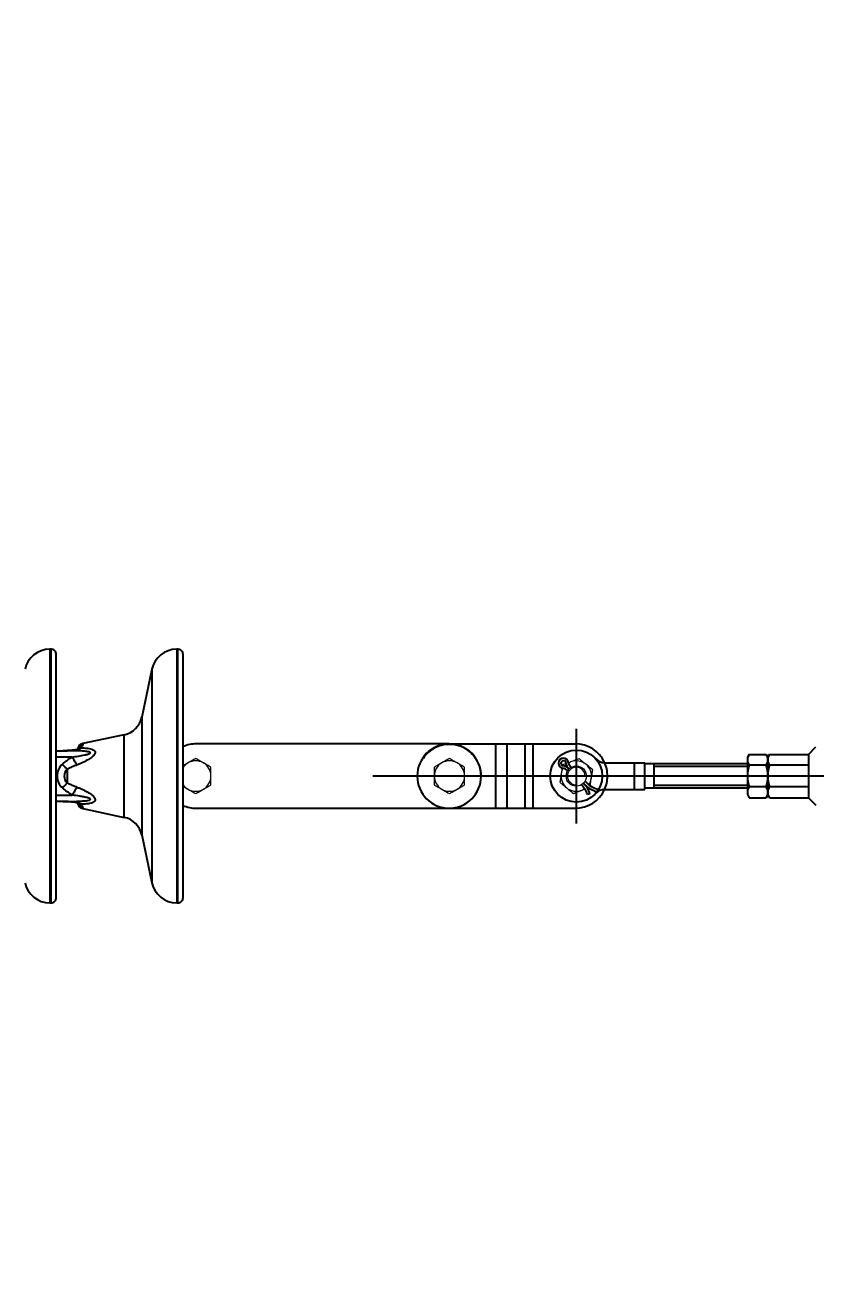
# Model space of a CAD drawing. Header units: millimetres. Extents: x -37020 to 35906, y -101 to 52234.
# Drawn here: x -185.796 to -185.172, y 226.439 to 227.425 of the extents above; entities that cross this region are included whole.
import ezdxf

# ---------------------------------------------------------------- set-up
doc = ezdxf.new("R2010")
doc.units = ezdxf.units.MM
doc.header["$PDMODE"] = 35
doc.header["$PDSIZE"] = 1
for name, pattern in [('CENTER', [50.8, 31.75, -6.35, 6.35, -6.35]), ('CENTER2', [28.575, 19.05, -3.175, 3.175, -3.175]), ('HIDDEN', [9.525, 6.35, -3.175])]:
    doc.linetypes.add(name, pattern=pattern)
for name, color, linetype in [('0_EJES', 1, 'CENTER2'), ('GE-Cotas', 1, 'Continuous'), ('M0_EQUIPOS', 2, 'Continuous'), ('M2_PLBULONES', 2, 'Continuous')]:
    doc.layers.add(name, color=color, linetype=linetype)
doc.styles.add('Romans', font='romans.shx', dxfattribs={"width": 0.8})
doc.dimstyles.new('COTAS GENERAL', dxfattribs={"dimscale": 0.1, "dimtxt": 2.5, "dimasz": 2.5, "dimexe": 1, "dimexo": 1, "dimgap": 1.25, "dimtad": 1, "dimzin": 1, "dimdsep": 46, "dimtxsty": 'Romans', "dimcen": 1, "dimclrd": 2, "dimclre": 1, "dimclrt": 3, "dimaunit": 1, "dimadec": 3, "dimazin": 0, "dimtfac": 1, "dimtix": 1, "dimtmove": 0, "dimatfit": 0, "dimfxl": 1, "dimtolj": 1, "dimarcsym": 0})

# ---------------------------------------------------------------- blocks, each defined once
blk = doc.blocks.new('*D282')
at = {"layer": 'Defpoints', "color": 0, "transparency": 16777216}
for p in [(-182.31497, 226.97548), (-181.1967, 226.82542), (-189.07621, 221.62542)]:
    blk.add_point(p, dxfattribs=at)
at = {"layer": 'GE-Cotas', "color": 1, "lineweight": -2, "transparency": 16777216}
for p, q in [((-182.11497, 226.97548), (-183.08253, 226.97548)), ((-181.91497, 226.82542), (-182.11497, 226.97548)), ((-181.2467, 226.82542), (-181.91497, 226.82542))]:
    blk.add_line(p, q, dxfattribs=at)
at = {"layer": 'GE-Cotas', "color": 3, "linetype": 'Continuous', "transparency": 16777216, "insert": (-182.73, 227.10048), "char_height": 0.125, "attachment_point": 5, "style": 'Romans'}
blk.add_mtext('\\A1;{\\Fsimplex|c0;+ ~}5200', dxfattribs=at)
blk = doc.blocks.new('*D288')
at = {"layer": 'Defpoints', "color": 0, "transparency": 16777216}
for p in [(-182.38166, 228.05042), (-181.31999, 227.79292), (-189.07621, 221.99317)]:
    blk.add_point(p, dxfattribs=at)
at = {"layer": 'GE-Cotas', "color": 1, "lineweight": -2, "transparency": 16777216}
for p, q in [((-182.18166, 228.05042), (-183.14922, 228.05042)), ((-181.98166, 227.79292), (-182.18166, 228.05042)), ((-181.36999, 227.79292), (-181.98166, 227.79292))]:
    blk.add_line(p, q, dxfattribs=at)
at = {"layer": 'GE-Cotas', "color": 3, "linetype": 'Continuous', "transparency": 16777216, "insert": (-182.79669, 228.17542), "char_height": 0.125, "attachment_point": 5, "style": 'Romans'}
blk.add_mtext('\\A1;{\\Fsimplex|c0;+ ~}5800', dxfattribs=at)

msp = doc.modelspace()

# ---------------------------------------------------------------- linework, layer by layer
at = {"layer": '0_EJES', "color": 1, "linetype": 'CENTER'}
msp.add_line((-185.36109, 226.8705), (-185.36109, 226.79584), dxfattribs=at)
at = {"layer": '0_EJES', "linetype": 'CENTER'}
for p, q in [((-181.00934, 226.83317), (-185.52158, 226.83317)), ((-184.52488, 226.83317), (-185.51261, 226.83317))]:
    msp.add_line(p, q, dxfattribs=at)
at = {"layer": 'M0_EQUIPOS', "color": 1}
for p, q in [((-185.77516, 226.93317), (-185.77609, 226.93317)), ((-185.77609, 226.93317), (-185.77609, 226.73317)), ((-185.67516, 226.93317), (-185.67609, 226.93317)), ((-185.67609, 226.93317), (-185.67609, 226.73317)), ((-185.69565, 226.91733), (-185.70366, 226.87961)), ((-185.69565, 226.91733), (-185.69565, 226.74902)), ((-185.70366, 226.87961), (-185.70366, 226.78674)), ((-185.71752, 226.86574), (-185.75013, 226.8588)), ((-185.71752, 226.80061), (-185.71752, 226.86574)), ((-185.77109, 226.85317), (-185.76236, 226.85317)), ((-185.76152, 226.85326), (-185.7659, 226.85317)), ((-185.76152, 226.85329), (-185.76238, 226.85324)), ((-185.75934, 226.8534), (-185.76152, 226.85328)), ((-185.75934, 226.85338), (-185.76152, 226.85328)), ((-185.75934, 226.85334), (-185.76152, 226.85326)), ((-185.76152, 226.85328), (-185.76152, 226.85326)), ((-185.75934, 226.85338), (-185.75934, 226.85334)), ((-185.75013, 226.8588), (-185.75013, 226.85819)), ((-185.46149, 226.85857), (-185.66069, 226.85857)), ((-185.46109, 226.85857), (-185.42482, 226.85857)), ((-185.42482, 226.85857), (-185.42482, 226.80777)), ((-185.42482, 226.85857), (-185.41579, 226.85857)), ((-185.41579, 226.85857), (-185.41579, 226.80777)), ((-185.41579, 226.85857), (-185.40165, 226.85857)), ((-185.40165, 226.85857), (-185.40165, 226.80777)), ((-185.40165, 226.85857), (-185.39531, 226.85857)), ((-185.39531, 226.85857), (-185.39531, 226.80777)), ((-185.39531, 226.85857), (-185.36189, 226.85857)), ((-185.17809, 226.85023), (-185.17214, 226.85617)), ((-185.75848, 226.84817), (-185.77109, 226.84817)), ((-185.33853, 226.8437), (-185.30709, 226.8437)), ((-185.30709, 226.82265), (-185.30709, 226.8437)), ((-185.22609, 226.8427), (-185.30709, 226.8427)), ((-185.30004, 226.8427), (-185.30004, 226.82365)), ((-185.20877, 226.85023), (-185.21009, 226.84794)), ((-185.20877, 226.85023), (-185.17809, 226.85023)), ((-185.17809, 226.85023), (-185.17809, 226.81612)), ((-185.76247, 226.8385), (-185.76247, 226.82784)), ((-185.22609, 226.8407), (-185.30004, 226.8407)), ((-185.17809, 226.8417), (-185.20877, 226.8417)), ((-185.33853, 226.82265), (-185.30709, 226.82265)), ((-185.22609, 226.82365), (-185.30709, 226.82365)), ((-185.22609, 226.82565), (-185.30004, 226.82565)), ((-185.17809, 226.82464), (-185.20877, 226.82464)), ((-185.77109, 226.81817), (-185.75848, 226.81817)), ((-185.76236, 226.81317), (-185.77109, 226.81317)), ((-185.7659, 226.81317), (-185.76152, 226.81309)), ((-185.76152, 226.81309), (-185.75934, 226.81301)), ((-185.76152, 226.81309), (-185.76152, 226.81307)), ((-185.75934, 226.81301), (-185.75934, 226.81296)), ((-185.21009, 226.8184), (-185.20877, 226.81612)), ((-185.20877, 226.81612), (-185.17809, 226.81612)), ((-185.17809, 226.81612), (-185.17214, 226.81017)), ((-185.75013, 226.80816), (-185.75013, 226.80755)), ((-185.75013, 226.80755), (-185.71752, 226.80061)), ((-185.66069, 226.80777), (-185.46149, 226.80777)), ((-185.46109, 226.80777), (-185.42482, 226.80777)), ((-185.42482, 226.80777), (-185.41579, 226.80777)), ((-185.41579, 226.80777), (-185.40165, 226.80777)), ((-185.40165, 226.80777), (-185.39531, 226.80777)), ((-185.39531, 226.80777), (-185.36189, 226.80777)), ((-185.70366, 226.78674), (-185.69565, 226.74902)), ((-185.77609, 226.73317), (-185.77516, 226.73317)), ((-185.67609, 226.73317), (-185.67516, 226.73317))]:
    msp.add_line(p, q, dxfattribs=at)
at = {"layer": 'M0_EQUIPOS', "color": 1, "linetype": 'HIDDEN'}
msp.add_line((-185.31509, 226.82265), (-185.31509, 226.8437), dxfattribs=at)
at = {"layer": 'M0_EQUIPOS', "color": 1, "flags": 128}
for points in [[(-185.76247, 226.8385), (-185.76293, 226.839), (-185.76339, 226.8395), (-185.76385, 226.84001), (-185.76432, 226.84052), (-185.76479, 226.84103), (-185.76527, 226.84155), (-185.76574, 226.84207), (-185.76622, 226.84258)], [(-185.75473, 226.84192), (-185.75518, 226.84267), (-185.75564, 226.84342), (-185.7561, 226.8442), (-185.75657, 226.84498), (-185.75704, 226.84577), (-185.75752, 226.84657), (-185.758, 226.84737), (-185.75848, 226.84817)], [(-185.76247, 226.82784), (-185.76293, 226.82735), (-185.76339, 226.82684), (-185.76385, 226.82634), (-185.76432, 226.82583), (-185.76479, 226.82531), (-185.76527, 226.8248), (-185.76574, 226.82428), (-185.76622, 226.82376)], [(-185.75473, 226.82442), (-185.75518, 226.82368), (-185.75564, 226.82292), (-185.7561, 226.82215), (-185.75657, 226.82137), (-185.75704, 226.82058), (-185.75752, 226.81978), (-185.758, 226.81898), (-185.75848, 226.81817)]]:
    msp.add_lwpolyline(points, dxfattribs=at)
at = {"layer": 'M0_EQUIPOS', "color": 1}
msp.add_circle((-185.36109, 226.83317), 0.0205, dxfattribs=at)
for centre, radius, start, end in [((-185.77609, 226.91317), 0.02, 90, 168.01322), ((-185.67609, 226.91317), 0.02, 90, 168.01322), ((-185.72127, 226.88334), 0.018, 282.01559, 348.01322), ((-185.76235, 226.85712), 0.00395, 269.87167, 282.10553), ((-185.75204, 226.8522), 0.00318, 83.01792, 136.47575), ((-185.74909, 226.85391), 0.005, 102.01559, 168.4328), ((-185.74914, 226.85332), 0.00497, 101.45865, 157.14749), ((-185.66069, 226.83317), 0.0254, 90, 114.27086), ((-185.46109, 226.83317), 0.0254, 90, 270), ((-185.46109, 226.83317), 0.0254, 90, 270), ((-185.46149, 226.83317), 0.0254, 270, 90), ((-185.36189, 226.83317), 0.0254, 24.47961, 90), ((-185.75758, 226.83317), 0.01278, 132.56249, 227.43751), ((-185.33853, 226.8537), 0.01, 222.29518, 269.99996), ((-185.20254, 226.84596), 0.00755, 145.61575, 214.38425), ((-185.75758, 226.83317), 0.00724, 132.56249, 227.43751), ((-185.18187, 226.83317), 0.02822, 162.41205, 197.58795), ((-185.36189, 226.83317), 0.0254, 270, 335.52031), ((-185.33853, 226.81265), 0.01, 89.99996, 137.70474), ((-185.20254, 226.82038), 0.00755, 145.61575, 214.38425), ((-185.76236, 226.80908), 0.0041, 78.1212, 89.9016), ((-185.75205, 226.81414), 0.00318, 223.54323, 277.04511), ((-185.74909, 226.81244), 0.005, 192.33814, 257.98441), ((-185.74915, 226.81303), 0.00497, 202.27502, 258.55131), ((-185.66069, 226.83317), 0.0254, 245.65016, 270), ((-185.72127, 226.783), 0.018, 11.98678, 77.98441), ((-185.77609, 226.75317), 0.02, 191.98678, 270), ((-185.67609, 226.75317), 0.02, 191.98678, 270)]:
    msp.add_arc(centre, radius, start, end, dxfattribs=at)
at = {"layer": 'M0_EQUIPOS', "color": 1, "linetype": 'HIDDEN'}
for centre, radius, start, end in [((-185.46109, 226.83317), 0.025, 360, 146.15498), ((-185.36189, 226.83317), 0.0254, 335.51286, 24.47961)]:
    msp.add_arc(centre, radius, start, end, dxfattribs=at)
at = {"layer": 'M0_EQUIPOS', "color": 1}
for points, knots in [([(-185.77109, 226.9292), (-185.77115, 226.92967), (-185.77128, 226.93068), (-185.77202, 226.93179), (-185.77286, 226.93249), (-185.77382, 226.93303), (-185.77463, 226.93311), (-185.77516, 226.93317)], [0, 0, 0, 0, 0.2258132, 0.4809085, 0.6144932, 0.7477184, 1, 1, 1, 1]), ([(-185.77516, 226.83317), (-185.77516, 226.83644), (-185.77516, 226.84299), (-185.77516, 226.85271), (-185.77516, 226.86225), (-185.77516, 226.8715), (-185.77516, 226.88039), (-185.77516, 226.88882), (-185.77516, 226.89671), (-185.77516, 226.904), (-185.77516, 226.9106), (-185.77516, 226.91645), (-185.77516, 226.92151), (-185.77516, 226.92571), (-185.77516, 226.92902), (-185.77516, 226.9314), (-185.77516, 226.93289), (-185.77516, 226.93308), (-185.77516, 226.93317)], [0, 0, 0, 0, 0.062501, 0.125002, 0.187502, 0.249998, 0.312502, 0.375001, 0.4375, 0.500002, 0.5625, 0.625, 0.687499, 0.75, 0.812501, 0.875, 0.9375, 1, 1, 1, 1]), ([(-185.67109, 226.9292), (-185.67115, 226.92967), (-185.67128, 226.93068), (-185.67202, 226.93179), (-185.67286, 226.93249), (-185.67382, 226.93303), (-185.67463, 226.93311), (-185.67516, 226.93317)], [0, 0, 0, 0, 0.225792, 0.480922, 0.614503, 0.747725, 1, 1, 1, 1]), ([(-185.67516, 226.83317), (-185.67516, 226.83644), (-185.67516, 226.84299), (-185.67516, 226.85271), (-185.67516, 226.86225), (-185.67516, 226.8715), (-185.67516, 226.88039), (-185.67516, 226.88882), (-185.67516, 226.89671), (-185.67516, 226.904), (-185.67516, 226.9106), (-185.67516, 226.91645), (-185.67516, 226.92151), (-185.67516, 226.92571), (-185.67516, 226.92902), (-185.67516, 226.9314), (-185.67516, 226.93289), (-185.67516, 226.93308), (-185.67516, 226.93317)], [0, 0, 0, 0, 0.062501, 0.125002, 0.187502, 0.249998, 0.312502, 0.375001, 0.4375, 0.500002, 0.5625, 0.625, 0.687499, 0.75, 0.812501, 0.875, 0.9375, 1, 1, 1, 1]), ([(-185.77109, 226.73715), (-185.77109, 226.73721), (-185.77109, 226.73732), (-185.77109, 226.73808), (-185.77109, 226.73909), (-185.77109, 226.74028), (-185.77109, 226.74159), (-185.77109, 226.74298), (-185.77109, 226.74452), (-185.77109, 226.74617), (-185.77109, 226.74905), (-185.77109, 226.75365), (-185.77109, 226.7606), (-185.77109, 226.76858), (-185.77109, 226.77746), (-185.77109, 226.78713), (-185.77109, 226.79745), (-185.77109, 226.80826), (-185.77109, 226.81943), (-185.77109, 226.83079), (-185.77109, 226.84218), (-185.77109, 226.85345), (-185.77109, 226.86443), (-185.77109, 226.87498), (-185.77109, 226.88493), (-185.77109, 226.89339), (-185.77109, 226.90046), (-185.77109, 226.90628), (-185.77109, 226.91143), (-185.77109, 226.91514), (-185.77109, 226.91769), (-185.77109, 226.91948), (-185.77109, 226.92135), (-185.77109, 226.92322), (-185.77109, 226.92502), (-185.77109, 226.92662), (-185.77109, 226.92798), (-185.77109, 226.92898), (-185.77109, 226.92912), (-185.77109, 226.9292)], [0, 0, 0, 0, 0.024016, 0.045698, 0.06504, 0.082041, 0.096699, 0.11173, 0.125156, 0.138769, 0.152574, 0.190147, 0.227898, 0.26563, 0.303377, 0.341131, 0.378865, 0.416606, 0.454362, 0.492102, 0.529836, 0.567591, 0.60534, 0.64307, 0.680819, 0.718572, 0.746883, 0.77519, 0.803453, 0.830291, 0.842957, 0.855124, 0.86929, 0.88744, 0.904839, 0.924797, 0.947314, 0.972383, 1, 1, 1, 1]), ([(-185.67109, 226.73715), (-185.67109, 226.73721), (-185.67109, 226.73732), (-185.67109, 226.73808), (-185.67109, 226.73909), (-185.67109, 226.74028), (-185.67109, 226.74159), (-185.67109, 226.74298), (-185.67109, 226.74452), (-185.67109, 226.74617), (-185.67109, 226.74905), (-185.67109, 226.75365), (-185.67109, 226.7606), (-185.67109, 226.76858), (-185.67109, 226.77746), (-185.67109, 226.78713), (-185.67109, 226.79745), (-185.67109, 226.80826), (-185.67109, 226.81943), (-185.67109, 226.83079), (-185.67109, 226.84218), (-185.67109, 226.85345), (-185.67109, 226.86443), (-185.67109, 226.87498), (-185.67109, 226.88493), (-185.67109, 226.89339), (-185.67109, 226.90046), (-185.67109, 226.90628), (-185.67109, 226.91143), (-185.67109, 226.91514), (-185.67109, 226.91769), (-185.67109, 226.91948), (-185.67109, 226.92135), (-185.67109, 226.92322), (-185.67109, 226.92502), (-185.67109, 226.92662), (-185.67109, 226.92798), (-185.67109, 226.92898), (-185.67109, 226.92912), (-185.67109, 226.9292)], [0, 0, 0, 0, 0.024016, 0.045698, 0.06504, 0.082041, 0.096699, 0.11173, 0.125156, 0.138769, 0.152574, 0.190147, 0.227898, 0.26563, 0.303377, 0.341131, 0.378865, 0.416606, 0.454362, 0.492102, 0.529836, 0.567591, 0.60534, 0.64307, 0.680819, 0.718572, 0.746883, 0.77519, 0.803453, 0.830291, 0.842957, 0.855124, 0.86929, 0.88744, 0.904839, 0.924797, 0.947314, 0.972383, 1, 1, 1, 1]), ([(-185.75848, 226.84817), (-185.75683, 226.8484), (-185.75352, 226.84885), (-185.74942, 226.84957), (-185.74658, 226.85025), (-185.74521, 226.85072), (-185.74459, 226.85103), (-185.74431, 226.85124), (-185.74418, 226.8514), (-185.74416, 226.85155), (-185.7442, 226.85169), (-185.74435, 226.85185), (-185.74492, 226.85216), (-185.74669, 226.85255), (-185.74957, 226.85284), (-185.75502, 226.85313), (-185.7593, 226.85316), (-185.76236, 226.85317)], [0, 0, 0, 0, 0.146869, 0.294047, 0.367546, 0.404337, 0.422765, 0.430639, 0.438584, 0.443369, 0.448145, 0.454936, 0.4677, 0.512514, 0.620095, 0.72887, 1, 1, 1, 1]), ([(-185.75166, 226.85536), (-185.75202, 226.85503), (-185.75273, 226.85436), (-185.75462, 226.85373), (-185.75691, 226.85343), (-185.75854, 226.85337), (-185.75934, 226.85334)], [0, 0, 0, 0, 0.2300162, 0.4607329, 0.7365637, 1, 1, 1, 1]), ([(-185.75435, 226.8544), (-185.75438, 226.85437), (-185.75442, 226.85432), (-185.75468, 226.85415), (-185.75516, 226.85395), (-185.75591, 226.85374), (-185.75692, 226.85357), (-185.7581, 226.85345), (-185.75893, 226.85341), (-185.75934, 226.85339)], [0, 0, 0, 0, 0.157037, 0.29241, 0.409975, 0.539982, 0.685554, 0.845059, 1, 1, 1, 1]), ([(-185.75166, 226.85536), (-185.75028, 226.85534), (-185.74805, 226.85531), (-185.74512, 226.85497), (-185.74319, 226.85449), (-185.74181, 226.85388), (-185.74094, 226.85323), (-185.74051, 226.85252), (-185.74038, 226.85175), (-185.7405, 226.85109), (-185.74104, 226.84995), (-185.74184, 226.84905), (-185.74339, 226.84767), (-185.74589, 226.84595), (-185.74995, 226.84382), (-185.75314, 226.84256), (-185.75473, 226.84192)], [0, 0, 0, 0, 0.134132, 0.217001, 0.299603, 0.343778, 0.387734, 0.42992, 0.446772, 0.483543, 0.50514, 0.577854, 0.594543, 0.694988, 0.847277, 1, 1, 1, 1]), ([(-185.75368, 226.85522), (-185.75367, 226.85523), (-185.75366, 226.85526), (-185.75377, 226.85509), (-185.75399, 226.8548), (-185.75424, 226.85452), (-185.75436, 226.8544)], [0, 0, 0, 0, 0.072029, 0.366049, 0.713172, 1, 1, 1, 1]), ([(-185.75013, 226.85819), (-185.75022, 226.85782), (-185.75039, 226.85714), (-185.75126, 226.85592), (-185.75166, 226.85536)], [0, 0, 0, 0, 0.547145, 1, 1, 1, 1]), ([(-185.76622, 226.84258), (-185.76501, 226.8436), (-185.76257, 226.84566), (-185.75985, 226.84733), (-185.75848, 226.84817)], [0, 0, 0, 0, 0.497098, 1, 1, 1, 1]), ([(-185.75473, 226.84192), (-185.75605, 226.84141), (-185.75868, 226.8404), (-185.76121, 226.83913), (-185.76247, 226.8385)], [0, 0, 0, 0, 0.499236, 1, 1, 1, 1]), ([(-185.77516, 226.73317), (-185.77516, 226.73327), (-185.77516, 226.73345), (-185.77516, 226.73495), (-185.77516, 226.73732), (-185.77516, 226.74064), (-185.77516, 226.74484), (-185.77516, 226.74989), (-185.77516, 226.75575), (-185.77516, 226.76235), (-185.77516, 226.76963), (-185.77516, 226.77753), (-185.77516, 226.78596), (-185.77516, 226.79484), (-185.77516, 226.8041), (-185.77516, 226.81363), (-185.77516, 226.82335), (-185.77516, 226.8299), (-185.77516, 226.83317)], [0, 0, 0, 0, 0.0625, 0.125, 0.187501, 0.25, 0.312501, 0.375, 0.4375, 0.500002, 0.5625, 0.624999, 0.687503, 0.750001, 0.812503, 0.874998, 0.937499, 1, 1, 1, 1]), ([(-185.67516, 226.73317), (-185.67516, 226.73327), (-185.67516, 226.73345), (-185.67516, 226.73495), (-185.67516, 226.73732), (-185.67516, 226.74064), (-185.67516, 226.74484), (-185.67516, 226.74989), (-185.67516, 226.75575), (-185.67516, 226.76235), (-185.67516, 226.76963), (-185.67516, 226.77753), (-185.67516, 226.78596), (-185.67516, 226.79484), (-185.67516, 226.8041), (-185.67516, 226.81363), (-185.67516, 226.82335), (-185.67516, 226.8299), (-185.67516, 226.83317)], [0, 0, 0, 0, 0.0625, 0.125, 0.187501, 0.25, 0.312501, 0.375, 0.4375, 0.500002, 0.5625, 0.624999, 0.687503, 0.750001, 0.812503, 0.874998, 0.937499, 1, 1, 1, 1]), ([(-185.75848, 226.81817), (-185.75983, 226.819), (-185.76255, 226.82068), (-185.76499, 226.82273), (-185.76622, 226.82376)], [0, 0, 0, 0, 0.497897, 1, 1, 1, 1]), ([(-185.76247, 226.82784), (-185.76121, 226.82721), (-185.75869, 226.82595), (-185.75605, 226.82493), (-185.75473, 226.82442)], [0, 0, 0, 0, 0.498769, 1, 1, 1, 1]), ([(-185.75473, 226.82442), (-185.75401, 226.82414), (-185.75195, 226.82334), (-185.74863, 226.82185), (-185.74552, 226.82014), (-185.74325, 226.81856), (-185.74173, 226.81723), (-185.7407, 226.81589), (-185.74039, 226.8148), (-185.74045, 226.81394), (-185.74079, 226.81334), (-185.74148, 226.81268), (-185.74244, 226.81214), (-185.74446, 226.81149), (-185.74753, 226.81104), (-185.75022, 226.811), (-185.75166, 226.81098)], [0, 0, 0, 0, 0.069456, 0.196228, 0.322706, 0.383476, 0.443991, 0.506118, 0.543535, 0.566287, 0.610444, 0.628789, 0.683455, 0.738435, 0.859934, 1, 1, 1, 1]), ([(-185.7659, 226.81317), (-185.76552, 226.81317), (-185.76406, 226.81317), (-185.76261, 226.81309), (-185.76152, 226.81303)], [0, 0, 0, 0, 0.255946, 1, 1, 1, 1]), ([(-185.76236, 226.81317), (-185.75904, 226.81319), (-185.75407, 226.81322), (-185.74835, 226.81359), (-185.74574, 226.81396), (-185.74468, 226.81431), (-185.74433, 226.8145), (-185.74418, 226.81469), (-185.74416, 226.81483), (-185.7442, 226.81497), (-185.74436, 226.81516), (-185.74498, 226.81556), (-185.74666, 226.81612), (-185.74929, 226.81673), (-185.75341, 226.81748), (-185.75648, 226.8179), (-185.75848, 226.81817)], [0, 0, 0, 0, 0.293823, 0.440804, 0.514437, 0.530742, 0.547208, 0.552648, 0.558166, 0.563004, 0.569966, 0.583327, 0.63138, 0.726335, 0.822151, 1, 1, 1, 1]), ([(-185.76152, 226.81307), (-185.76101, 226.81304), (-185.76029, 226.81301), (-185.75956, 226.81297), (-185.75934, 226.81296)], [0, 0, 0, 0, 0.700487, 1, 1, 1, 1]), ([(-185.75934, 226.81301), (-185.75835, 226.81297), (-185.75657, 226.8129), (-185.75412, 226.8125), (-185.75251, 226.81183), (-185.75189, 226.81122), (-185.75166, 226.81098)], [0, 0, 0, 0, 0.326799, 0.58344, 0.841924, 1, 1, 1, 1]), ([(-185.75934, 226.81296), (-185.75927, 226.81296), (-185.75874, 226.81293), (-185.75781, 226.81286), (-185.75661, 226.81273), (-185.75565, 226.81254), (-185.75494, 226.81231), (-185.75458, 226.81213), (-185.75439, 226.81199), (-185.75436, 226.81196), (-185.75435, 226.81194)], [0, 0, 0, 0, 0.025908, 0.202339, 0.354379, 0.500131, 0.636129, 0.761285, 0.894589, 1, 1, 1, 1]), ([(-185.75435, 226.81195), (-185.75421, 226.81179), (-185.75394, 226.81148), (-185.7537, 226.81116), (-185.75368, 226.81113), (-185.75367, 226.81111)], [0, 0, 0, 0, 0.376712, 0.729254, 1, 1, 1, 1]), ([(-185.75166, 226.81098), (-185.75126, 226.81043), (-185.75039, 226.80921), (-185.75022, 226.80853), (-185.75013, 226.80816)], [0, 0, 0, 0, 0.452887, 1, 1, 1, 1]), ([(-185.77516, 226.73317), (-185.77463, 226.73323), (-185.77382, 226.73332), (-185.77286, 226.73385), (-185.77202, 226.73456), (-185.77128, 226.73567), (-185.77115, 226.73667), (-185.77109, 226.73715)], [0, 0, 0, 0, 0.252313, 0.385482, 0.519181, 0.774308, 1, 1, 1, 1]), ([(-185.67516, 226.73317), (-185.67463, 226.73323), (-185.67382, 226.73332), (-185.67286, 226.73385), (-185.67202, 226.73456), (-185.67128, 226.73567), (-185.67115, 226.73667), (-185.67109, 226.73715)], [0, 0, 0, 0, 0.252306, 0.385472, 0.519168, 0.774329, 1, 1, 1, 1])]:
    msp.add_open_spline(points, degree=3, knots=knots, dxfattribs=at)
at = {"layer": 'M2_PLBULONES', "color": 1}
for p, q in [((-185.22477, 226.85023), (-185.22609, 226.84794)), ((-185.22609, 226.84794), (-185.22609, 226.82038)), ((-185.22477, 226.85023), (-185.21141, 226.85023)), ((-185.21141, 226.85023), (-185.21009, 226.84794)), ((-185.21009, 226.84794), (-185.21009, 226.8184)), ((-185.21141, 226.8417), (-185.22477, 226.8417)), ((-185.21141, 226.82464), (-185.22477, 226.82464)), ((-185.22477, 226.81612), (-185.21141, 226.81612)), ((-185.21009, 226.8184), (-185.21141, 226.81612))]:
    msp.add_line(p, q, dxfattribs=at)
at = {"layer": 'M2_PLBULONES', "color": 1, "linetype": 'Continuous'}
for p, q in [((-185.34417, 226.82288), (-185.34464, 226.82094)), ((-185.35039, 226.81909), (-185.35231, 226.81852))]:
    msp.add_line(p, q, dxfattribs=at)
at = {"layer": 'M2_PLBULONES', "color": 1, "linetype": 'Continuous', "lineweight": 15}
msp.add_circle((-185.36109, 226.83317), 0.008, dxfattribs=at)
for centre, radius, start, end in [((-185.66109, 226.83317), 0.012, 120, 147.64722), ((-185.66109, 226.83317), 0.012, 60, 120), ((-185.66109, 226.83317), 0.012, 0, 60), ((-185.46109, 226.83317), 0.012, 120.00026, 180.00026), ((-185.46109, 226.83317), 0.012, 60.00026, 120.00026), ((-185.46109, 226.83317), 0.012, 0.00026, 60.00026), ((-185.36109, 226.83317), 0.012, 130.96121, 139.054), ((-185.36109, 226.83317), 0.012, 110.80438, 120.61787), ((-185.36109, 226.83317), 0.012, 50.80438, 110.80438), ((-185.36109, 226.83317), 0.012, 350.80438, 50.80438), ((-185.66109, 226.83317), 0.012, 300, 0), ((-185.46109, 226.83317), 0.012, 180.00026, 240.00026), ((-185.46109, 226.83317), 0.012, 300.00026, 0.00026), ((-185.36109, 226.83317), 0.012, 170.80438, 230.80438), ((-185.36109, 226.83317), 0.012, 149.39536, 170.80438), ((-185.36109, 226.83317), 0.007, 360, 270), ((-185.66109, 226.83317), 0.012, 212.27937, 240), ((-185.66109, 226.83317), 0.012, 240, 300), ((-185.46109, 226.83317), 0.012, 240.00026, 300.00026), ((-185.36109, 226.83317), 0.012, 230.80438, 290.80438), ((-185.36109, 226.83317), 0.012, 290.80438, 303.56148), ((-185.36109, 226.83317), 0.012, 313.16149, 315.55754), ((-185.36109, 226.83317), 0.012, 325.11532, 350.80438)]:
    msp.add_arc(centre, radius, start, end, dxfattribs=at)
at = {"layer": 'M2_PLBULONES', "color": 1, "linetype": 'Continuous'}
for centre, radius, start, end in [((-185.3712, 226.84328), 0.004, 6.05756, 263.94244), ((-185.3712, 226.84328), 0.002, 6.05756, 263.94244), ((-185.36225, 226.84423), 0.007, 186.05756, 230.18664), ((-185.36225, 226.84423), 0.005, 186.05756, 235.4665), ((-185.37215, 226.83433), 0.005, 34.52258, 83.94244), ((-185.37215, 226.83433), 0.007, 39.81327, 83.94244), ((-185.36974, 226.81329), 0.0182, 16.67808, 45.59299), ((-185.36974, 226.81329), 0.0202, 16.67808, 44.83191), ((-185.33996, 226.84058), 0.0202, 220.16366, 256.59825), ((-185.33994, 226.84062), 0.01823, 218.80523, 256.58292)]:
    msp.add_arc(centre, radius, start, end, dxfattribs=at)
at = {"layer": 'M2_PLBULONES', "color": 1}
for centre, radius, start, end in [((-185.21854, 226.84596), 0.00755, 145.61575, 214.38425), ((-185.21764, 226.84596), 0.00755, 325.61575, 34.38425), ((-185.19787, 226.83317), 0.02822, 162.41205, 197.58795), ((-185.23831, 226.83317), 0.02822, 342.41205, 17.58795), ((-185.21854, 226.82038), 0.00755, 145.61575, 214.38425), ((-185.21764, 226.82038), 0.00755, 325.61575, 34.38425)]:
    msp.add_arc(centre, radius, start, end, dxfattribs=at)
at = {"layer": 'M2_PLBULONES', "color": 1, "linetype": 'Continuous', "lineweight": 15}
for points, knots in [([(-185.66709, 226.84356), (-185.66723, 226.84348), (-185.66831, 226.84286), (-185.66966, 226.84208), (-185.67083, 226.84141), (-185.67109, 226.84126)], [0, 0, 0, 0, 0.105761, 0.801012, 1, 1, 1, 1]), ([(-185.66109, 226.84703), (-185.66207, 226.84647), (-185.66403, 226.84533), (-185.66607, 226.84416), (-185.66709, 226.84356)], [0, 0, 0, 0, 0.495419, 1, 1, 1, 1]), ([(-185.65509, 226.84356), (-185.65523, 226.84365), (-185.65631, 226.84427), (-185.65834, 226.84544), (-185.66017, 226.8465), (-185.66109, 226.84703)], [0, 0, 0, 0, 0.070146, 0.530756, 1, 1, 1, 1]), ([(-185.64909, 226.8401), (-185.65007, 226.84066), (-185.65203, 226.8418), (-185.65407, 226.84297), (-185.65509, 226.84356)], [0, 0, 0, 0, 0.495444, 1, 1, 1, 1]), ([(-185.46709, 226.84356), (-185.46723, 226.84348), (-185.46831, 226.84286), (-185.47034, 226.84169), (-185.47217, 226.84063), (-185.47309, 226.8401)], [0, 0, 0, 0, 0.070125, 0.53081, 1, 1, 1, 1]), ([(-185.46109, 226.84703), (-185.46207, 226.84647), (-185.46403, 226.84533), (-185.46607, 226.84416), (-185.46709, 226.84356)], [0, 0, 0, 0, 0.495445, 1, 1, 1, 1]), ([(-185.45509, 226.84356), (-185.45589, 226.84402), (-185.45749, 226.84495), (-185.45949, 226.8461), (-185.46068, 226.84679), (-185.46109, 226.84703)], [0, 0, 0, 0, 0.391402, 0.78862, 1, 1, 1, 1]), ([(-185.44909, 226.8401), (-185.45061, 226.84098), (-185.45259, 226.84212), (-185.45462, 226.84329), (-185.45509, 226.84356)], [0, 0, 0, 0, 0.767658, 1, 1, 1, 1]), ([(-185.36535, 226.84439), (-185.36551, 226.84433), (-185.36613, 226.84409), (-185.36675, 226.84386), (-185.36722, 226.84368)], [0, 0, 0, 0, 0.0701254, 0.2838749, 0.2838749, 0.2838749, 0.2838749]), ([(-185.35888, 226.84685), (-185.35993, 226.84645), (-185.36205, 226.84564), (-185.36425, 226.84481), (-185.36535, 226.84439)], [0, 0, 0, 0, 0.495445, 1, 1, 1, 1]), ([(-185.35351, 226.84247), (-185.35422, 226.84305), (-185.35565, 226.84422), (-185.35744, 226.84568), (-185.35851, 226.84655), (-185.35888, 226.84685)], [0, 0, 0, 0, 0.391402, 0.78862, 1, 1, 1, 1]), ([(-185.34814, 226.83809), (-185.3495, 226.8392), (-185.35127, 226.84065), (-185.35309, 226.84213), (-185.35351, 226.84247)], [0, 0, 0, 0, 0.767658, 1, 1, 1, 1]), ([(-185.64909, 226.83317), (-185.64909, 226.83372), (-185.64909, 226.83606), (-185.64909, 226.83835), (-185.64909, 226.8401)], [0, 0, 0, 0, 0.232325, 1, 1, 1, 1]), ([(-185.64909, 226.82624), (-185.64909, 226.82672), (-185.64909, 226.82808), (-185.64909, 226.83039), (-185.64909, 226.83224), (-185.64909, 226.83317)], [0, 0, 0, 0, 0.211454, 0.603081, 1, 1, 1, 1]), ([(-185.47309, 226.8401), (-185.47309, 226.83898), (-185.47309, 226.8367), (-185.47309, 226.83436), (-185.47309, 226.83317)], [0, 0, 0, 0, 0.495492, 1, 1, 1, 1]), ([(-185.47309, 226.83317), (-185.47309, 226.83301), (-185.47309, 226.83176), (-185.47309, 226.82942), (-185.47309, 226.82731), (-185.47309, 226.82624)], [0, 0, 0, 0, 0.070096, 0.530817, 1, 1, 1, 1]), ([(-185.44909, 226.83317), (-185.44909, 226.83334), (-185.44909, 226.83458), (-185.44909, 226.83693), (-185.44909, 226.83904), (-185.44909, 226.8401)], [0, 0, 0, 0, 0.070096, 0.530817, 1, 1, 1, 1]), ([(-185.44909, 226.82624), (-185.44909, 226.82737), (-185.44909, 226.82964), (-185.44909, 226.83199), (-185.44909, 226.83317)], [0, 0, 0, 0, 0.495492, 1, 1, 1, 1]), ([(-185.37294, 226.83509), (-185.37296, 226.83493), (-185.37316, 226.8337), (-185.37354, 226.83139), (-185.37387, 226.8293), (-185.37404, 226.82825)], [0, 0, 0, 0, 0.070096, 0.530817, 1, 1, 1, 1]), ([(-185.37224, 226.83941), (-185.37228, 226.83914), (-185.37251, 226.83771), (-185.37275, 226.83626), (-185.37294, 226.83509)], [0.3729568, 0.3729568, 0.3729568, 0.3729568, 0.4954921, 1, 1, 1, 1]), ([(-185.34925, 226.83126), (-185.34922, 226.83142), (-185.34902, 226.83265), (-185.34865, 226.83496), (-185.34831, 226.83704), (-185.34814, 226.83809)], [0, 0, 0, 0, 0.070096, 0.530817, 1, 1, 1, 1]), ([(-185.67109, 226.82509), (-185.67078, 226.82491), (-185.66947, 226.82415), (-185.66812, 226.82337), (-185.66709, 226.82278)], [0, 0, 0, 0, 0.238878, 1, 1, 1, 1]), ([(-185.66709, 226.82278), (-185.66695, 226.8227), (-185.66587, 226.82208), (-185.66384, 226.8209), (-185.66201, 226.81985), (-185.66109, 226.81932)], [0, 0, 0, 0, 0.070083, 0.530848, 1, 1, 1, 1]), ([(-185.66109, 226.81932), (-185.66012, 226.81988), (-185.65815, 226.82101), (-185.65612, 226.82219), (-185.65509, 226.82278)], [0, 0, 0, 0, 0.495444, 1, 1, 1, 1]), ([(-185.65509, 226.82278), (-185.65495, 226.82286), (-185.65387, 226.82348), (-185.65184, 226.82466), (-185.65001, 226.82571), (-185.64909, 226.82624)], [0, 0, 0, 0, 0.0700826, 0.5307907, 1, 1, 1, 1]), ([(-185.47309, 226.82624), (-185.47268, 226.82601), (-185.4715, 226.82532), (-185.4695, 226.82417), (-185.4679, 226.82325), (-185.46709, 226.82278)], [0, 0, 0, 0, 0.211392, 0.603139, 1, 1, 1, 1]), ([(-185.46709, 226.82278), (-185.46662, 226.82251), (-185.46459, 226.82134), (-185.46261, 226.82019), (-185.46109, 226.81932)], [0, 0, 0, 0, 0.2323819, 1, 1, 1, 1]), ([(-185.46109, 226.81932), (-185.46012, 226.81988), (-185.45815, 226.82101), (-185.45612, 226.82219), (-185.45509, 226.82278)], [0, 0, 0, 0, 0.495445, 1, 1, 1, 1]), ([(-185.45509, 226.82278), (-185.45495, 226.82286), (-185.45387, 226.82348), (-185.45184, 226.82466), (-185.45001, 226.82571), (-185.44909, 226.82624)], [0, 0, 0, 0, 0.070077, 0.53081, 1, 1, 1, 1]), ([(-185.37404, 226.82825), (-185.37367, 226.82795), (-185.37262, 226.82709), (-185.37083, 226.82563), (-185.3694, 226.82446), (-185.36867, 226.82387)], [0, 0, 0, 0, 0.211392, 0.603139, 1, 1, 1, 1]), ([(-185.36867, 226.82387), (-185.36825, 226.82353), (-185.36644, 226.82205), (-185.36466, 226.8206), (-185.36331, 226.81949)], [0, 0, 0, 0, 0.2323819, 1, 1, 1, 1]), ([(-185.35683, 226.82195), (-185.35668, 226.82201), (-185.35583, 226.82233), (-185.35498, 226.82266), (-185.35429, 226.82292)], [0, 0, 0, 0, 0.0700773, 0.3862759, 0.3862759, 0.3862759, 0.3862759]), ([(-185.35017, 226.82552), (-185.35005, 226.82627), (-185.34975, 226.82815), (-185.34943, 226.83009), (-185.34925, 226.83126)], [0.1645016, 0.1645016, 0.1645016, 0.1645016, 0.4954921, 1, 1, 1, 1]), ([(-185.36331, 226.81949), (-185.36225, 226.81989), (-185.36013, 226.8207), (-185.35794, 226.82153), (-185.35683, 226.82195)], [0, 0, 0, 0, 0.495445, 1, 1, 1, 1])]:
    msp.add_open_spline(points, degree=3, knots=knots, dxfattribs=at)
for points in [[(-185.37183, 226.84193), (-185.37186, 226.84173), (-185.3719, 226.84152), (-185.37193, 226.84132)], [(-185.36913, 226.84295), (-185.37004, 226.84261), (-185.37093, 226.84227), (-185.37183, 226.84193)], [(-185.35239, 226.82364), (-185.35209, 226.82376), (-185.35178, 226.82387), (-185.35147, 226.82399)]]:
    msp.add_open_spline(points, degree=3, dxfattribs=at)

# ---------------------------------------------------------------- dimensions: what is measured, and where the dimension line sits
at = {"layer": 'GE-Cotas'}
for feature_location, offset, origin, picture, middle in [((-181.31999, 227.79292), (-1.06167, 0.2575), (-189.07621, 221.99317), '*D288', (-182.79669, 228.17542)), ((-181.1967, 226.82542), (-1.11827, 0.15006), (-189.07621, 221.62542), '*D282', (-182.73, 227.10048))]:
    dim = msp.add_ordinate_dim(feature_location=feature_location, offset=offset, dtype=0, origin=origin, text='{\\Fsimplex|c0;+ ~}<>', dimstyle='COTAS GENERAL', override={"dimscale": 0.05, "dimasz": 2, "dimdec": 0, "dimlfac": 1000, "dimdsep": 44}, dxfattribs=at)
    dim.commit()
    dim.dimension.update_dxf_attribs({"geometry": picture, "text_midpoint": middle})

doc.saveas('drawing.dxf')
